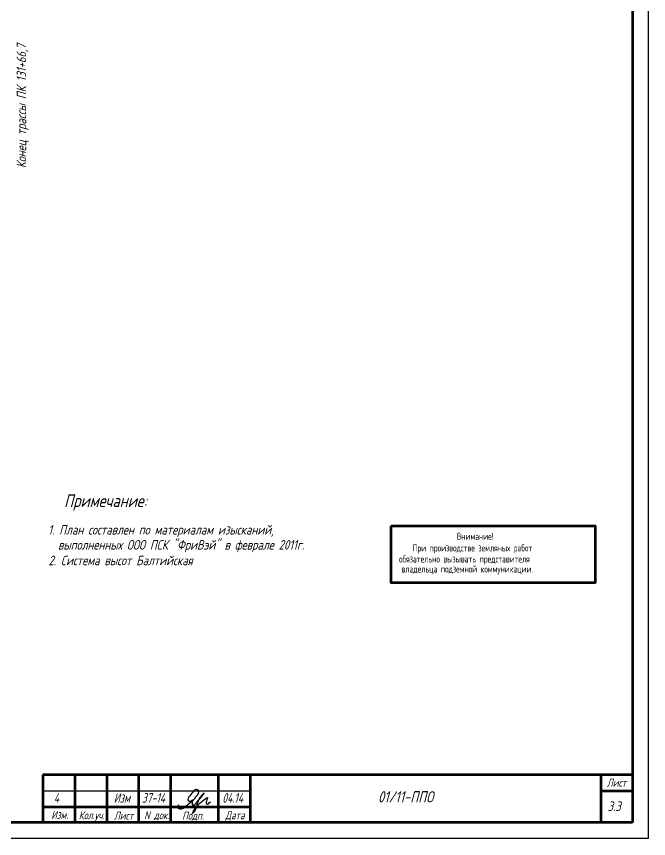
# Model space of a CAD drawing. Extents: x 2172 to 5772, y -842 to -248.
# Drawn here: x 5573.3 to 5771.6, y -842.5 to -584.5 of the extents above; entities that cross this region are included whole.
import ezdxf

# ---------------------------------------------------------------- set-up
doc = ezdxf.new("R2010")
doc.units = 0
doc.header["$MEASUREMENT"] = 0
doc.linetypes.add('CONTI', pattern=[0])
doc.linetypes.add('TP0', pattern=[0])
doc.layers.get('0').update_dxf_attribs({"linetype": 'CONTINUOUS'})
doc.layers.add('FORMAT', color=7, linetype='CONTINUOUS')
doc.layers.add('RAMKA', color=7, linetype='CONTI')
doc.layers.add('проект', color=7, linetype='CONTINUOUS', lineweight=80)
doc.styles.add('GOST', font='gost.shx')
doc.styles.add('ГОСТ', font='gost.TTF', dxfattribs={"oblique": 15, "height": 1})

# ---------------------------------------------------------------- blocks, each defined once
blk = doc.blocks.new('Ярков')
at = {"color": 5, "lineweight": 30}
blk.add_spline([(79, 129), (13, 69), (13, -43), (130, -104), (528, 81), (1153, 649), (1307, 1063), (1178, 1119), (1014, 1027), (767, 723), (660, 429), (777, 373), (943, 459), (908, 275), (948, 140), (1252, 372), (1493, 651), (1671, 899), (1505, 740), (1346, 534), (1209, 145), (1104, -184), (931, -391), (1101, -82), (1404, 259), (1742, 538), (1872, 606), (1805, 382), (1834, 194), (2053, 335)], degree=3, dxfattribs=at)

msp = doc.modelspace()

# ---------------------------------------------------------------- linework, layer by layer
at = {"linetype": 'TP0'}
for q in [(5771.6, -248.48), (5771.6, -422.48), (4641.6, -842.48)]:
    msp.add_line((5771.6, -842.48), q, dxfattribs=at)
at = {"lineweight": 70}
msp.add_lwpolyline([(5690.85, -744.41), (5754.81, -744.41), (5754.81, -762.23), (5690.85, -762.23)], close=True, dxfattribs=at)
at = {"layer": 'FORMAT', "color": 7, "linetype": 'Continuous'}
msp.add_line((5581.6, -822.48), (5766.6, -822.48), dxfattribs=at)
at = {"layer": 'FORMAT', "lineweight": 70, "ltscale": 0.1}
for p, q in [((5766.6, -822.48), (5581.6, -822.48)), ((5581.6, -822.48), (5581.6, -837.48))]:
    msp.add_line(p, q, dxfattribs=at)
at = {"layer": 'FORMAT', "linetype": 'Continuous', "lineweight": 70}
for p, q in [((5591.6, -822.48), (5591.6, -837.48)), ((5601.6, -822.48), (5601.6, -837.48)), ((5611.6, -822.48), (5611.6, -837.48)), ((5621.6, -822.48), (5621.6, -837.48)), ((5636.6, -822.48), (5636.6, -837.48)), ((5646.6, -822.48), (5646.6, -837.48)), ((5756.6, -822.48), (5756.6, -837.48)), ((5756.6, -827.48), (5766.6, -827.48)), ((5581.6, -832.48), (5646.6, -832.48))]:
    msp.add_line(p, q, dxfattribs=at)
at = {"layer": 'FORMAT', "ltscale": 0.1}
for p, q in [((5766.6, -822.48), (5756.6, -822.48)), ((5756.6, -837.48), (5756.6, -827.48)), ((5756.6, -837.48), (5756.6, -827.48))]:
    msp.add_line(p, q, dxfattribs=at)
at = {"layer": 'FORMAT', "linetype": 'Continuous', "lineweight": -3}
msp.add_line((5581.6, -827.48), (5646.6, -827.48), dxfattribs=at)
at = {"layer": 'RAMKA', "color": 250, "lineweight": 70}
for p, q in [((5766.6, -253.48), (5766.6, -837.48)), ((5766.6, -837.48), (4661.6, -837.48))]:
    msp.add_line(p, q, dxfattribs=at)

# ---------------------------------------------------------------- block references
at = {"color": 5, "xscale": 0.005, "yscale": 0.005, "zscale": 0.005}
msp.add_blockref('Ярков', (5623.85, -832.66), dxfattribs=at)

# ---------------------------------------------------------------- texts
at = {"color": 1, "style": 'ГОСТ', "oblique": 15}
msp.add_text('Конец трассы ПК 131+66,7', height=3, rotation=90, dxfattribs=at).set_placement((5576.34, -632.14))
at = {"style": 'GOST', "width": 0.8}
for s, p in [('Внимание!', (5711.41, -748.74)), ('При производстве земляных работ', (5697.58, -752.4)), ('обязательно вызывать представителя', (5693.32, -755.87)), ('владельца подземной коммуникации.', (5694.09, -759.01))]:
    msp.add_text(s, height=2.2, dxfattribs=at).set_placement(p)
at = {"layer": 'FORMAT', "ltscale": 0.1, "style": 'ГОСТ', "oblique": 15}
for s, p in [('Лист', (5758.52, -826.18)), ('Изм.', (5584.18, -836.31)), ('Кол.уч.', (5592.84, -836.42)), ('Лист', (5603.87, -836.54)), ('N док.', (5613.35, -836.42)), ('Подп.', (5625.27, -836.54)), ('Дата', (5638.77, -836.42))]:
    msp.add_text(s, height=2.5, dxfattribs=at).set_placement(p)
at = {"layer": 'FORMAT', "color": 0, "lineweight": -3, "style": 'ГОСТ', "oblique": 15}
msp.add_text('01/11-ППО', height=3.5, dxfattribs=at).set_placement((5686.72, -831.13))
at = {"layer": 'FORMAT', "style": 'ГОСТ', "oblique": 15}
msp.add_text('3.3', height=3, dxfattribs=at).set_placement((5758.78, -833.83))
at = {"layer": 'проект', "lineweight": -3, "style": 'ГОСТ', "oblique": 15}
for s, height, p in [('Примечание:', 4, (5588.23, -738.48)), ('1. План составлен по материалам изысканий,', 3, (5583.24, -747.09)), ('  выполненных ООО ПСК "ФриВэй" в феврале 2011г.', 3, (5583.24, -751.83)), ('2. Система высот Балтийская', 3, (5583.34, -756.72))]:
    msp.add_text(s, height=height, dxfattribs=at).set_placement(p)
at = {"layer": 'проект', "lineweight": -3, "style": 'ГОСТ', "oblique": 15, "width": 0.9}
for s, p in [('4', (5584.99, -831.22)), ('Изм', (5603.81, -831.22)), ('37-14', (5612.64, -831.22)), ('04.14', (5637.87, -831.22))]:
    msp.add_text(s, height=3, dxfattribs=at).set_placement(p)

doc.saveas('drawing.dxf')
